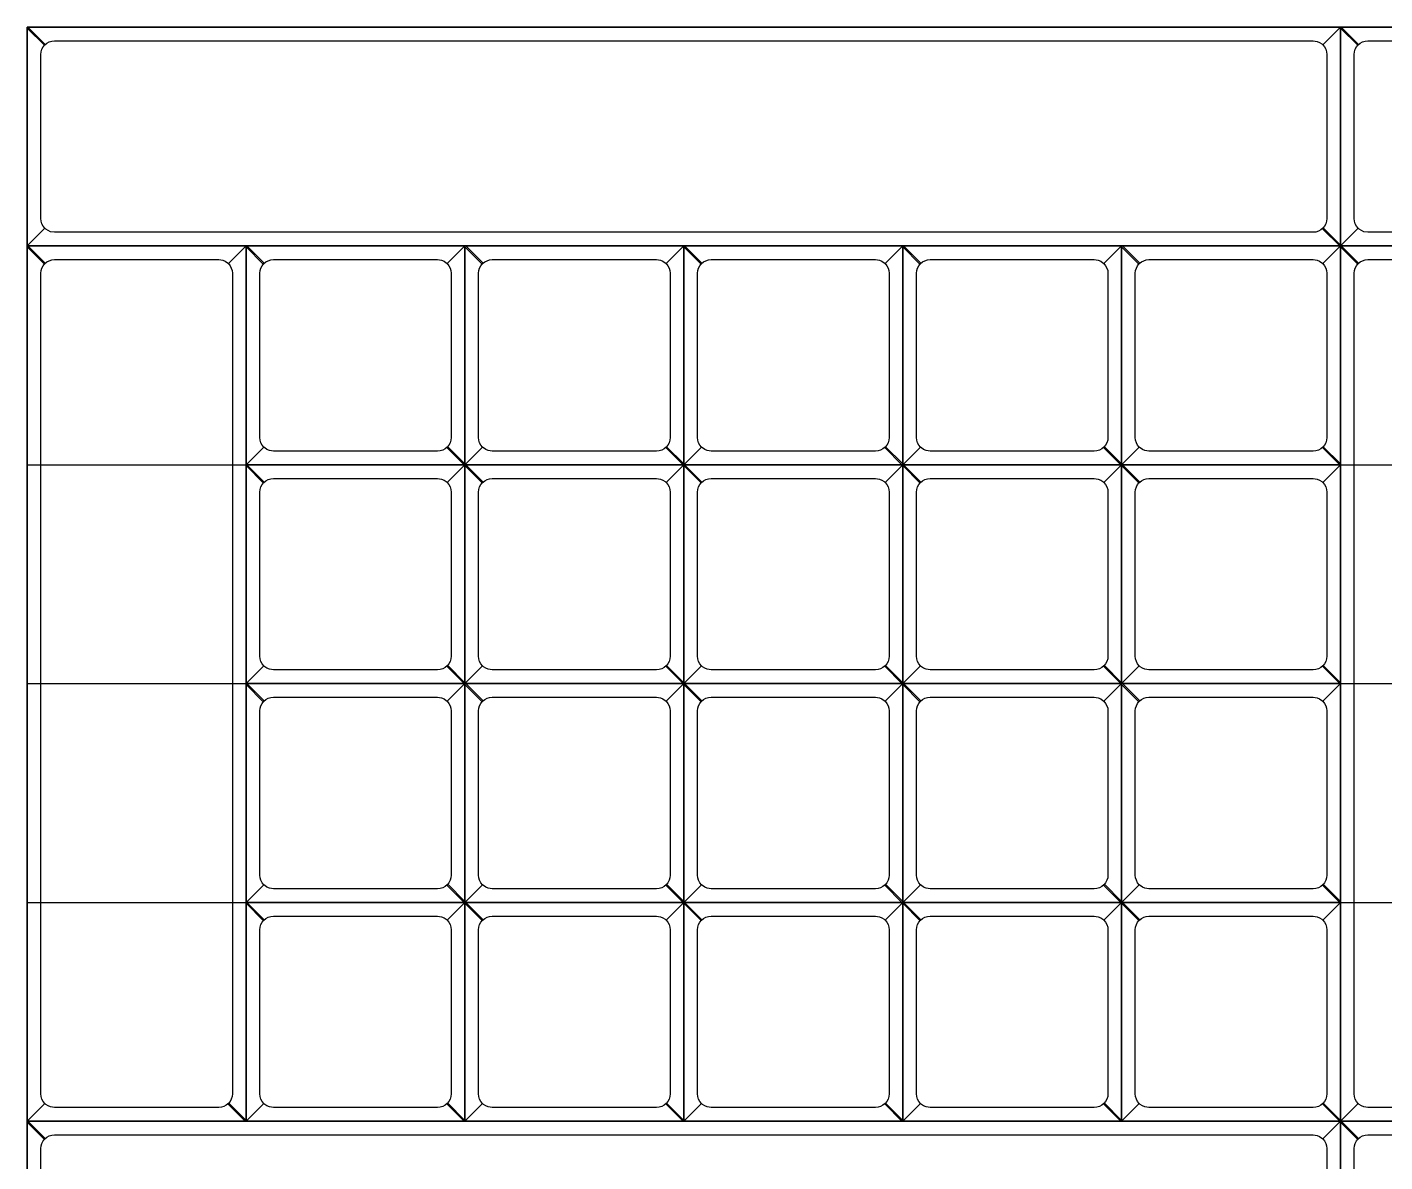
# Model space of a CAD drawing. Extents: x 67913.57 to 67918.37, y 49151.22 to 49159.22.
# Drawn here: x 67913.567 to 67916.048, y 49157.149 to 49159.223 of the extents above; entities that cross this region are included whole.
import ezdxf

# ---------------------------------------------------------------- set-up
doc = ezdxf.new("R2010")
doc.units = 0
for name, color, linetype in [('Level 1', 7, 'Continuous'), ('Level 2', 7, 'Continuous'), ('Level 3', 7, 'Continuous'), ('Level 4', 7, 'Continuous')]:
    doc.layers.add(name, color=color, linetype=linetype)

msp = doc.modelspace()

# ---------------------------------------------------------------- linework, layer by layer
at = {"layer": 'Level 1'}
for p, q in [((67915.9672, 49159.2231), (67915.9672, 49151.2231)), ((67913.5672, 49158.8231), (67918.3672, 49158.8231)), ((67913.9672, 49158.8231), (67913.9672, 49157.2231)), ((67914.3672, 49158.8231), (67914.3672, 49157.2231)), ((67914.7672, 49158.8231), (67914.7672, 49157.2231)), ((67915.1672, 49158.8231), (67915.1672, 49157.2231)), ((67915.5672, 49158.8231), (67915.5672, 49157.2231)), ((67913.5672, 49158.4231), (67918.3672, 49158.4231)), ((67913.5672, 49158.0231), (67918.3672, 49158.0231)), ((67913.5672, 49157.6231), (67918.3672, 49157.6231)), ((67913.5672, 49157.2231), (67918.3672, 49157.2231))]:
    msp.add_line(p, q, dxfattribs=at)
msp.add_lwpolyline([(67913.5672, 49151.2231), (67918.3672, 49151.2231), (67918.3672, 49159.2231), (67913.5672, 49159.2231)], close=True, dxfattribs=at)
at = {"layer": 'Level 2'}
for points in [[(67913.5672, 49159.2231), (67918.3672, 49159.2231), (67918.3672, 49151.2231), (67913.5672, 49151.2231)], [(67915.9672, 49159.2231), (67913.5672, 49159.2231), (67913.5672, 49158.8231), (67913.5995, 49158.8554), (67913.5964, 49158.8592), (67913.5941, 49158.8635), (67913.5927, 49158.8682), (67913.5922, 49158.8731), (67913.5922, 49159.1731), (67913.5927, 49159.178), (67913.5941, 49159.1827), (67913.5964, 49159.187), (67913.5995, 49159.1908), (67913.5995, 49159.1908), (67913.6033, 49159.1939), (67913.6076, 49159.1962), (67913.6123, 49159.1976), (67913.6172, 49159.1981), (67915.9172, 49159.1981), (67915.9245, 49159.197), (67915.929, 49159.1951), (67915.9331, 49159.1924), (67915.9349, 49159.1908)], [(67918.3672, 49159.2231), (67915.9672, 49159.2231), (67915.9672, 49158.8231), (67915.9995, 49158.8554), (67915.9964, 49158.8592), (67915.9941, 49158.8635), (67915.9927, 49158.8682), (67915.9922, 49158.8731), (67915.9922, 49159.1731), (67915.9927, 49159.178), (67915.9941, 49159.1827), (67915.9964, 49159.187), (67915.9995, 49159.1908), (67915.9995, 49159.1908), (67916.0033, 49159.1939), (67916.0076, 49159.1962), (67916.0123, 49159.1976), (67916.0172, 49159.1981), (67918.3172, 49159.1981), (67918.3245, 49159.197), (67918.329, 49159.1951), (67918.3331, 49159.1924), (67918.3349, 49159.1908)], [(67915.9658, 49158.8231), (67915.9672, 49158.8231), (67915.9672, 49158.8247), (67915.9357, 49158.8562), (67915.9342, 49158.8547)], [(67913.9672, 49158.8231), (67913.5672, 49158.8231), (67913.5672, 49157.2231), (67913.5995, 49157.2554), (67913.5964, 49157.2592), (67913.5941, 49157.2635), (67913.5927, 49157.2682), (67913.5922, 49157.2731), (67913.5922, 49158.7731), (67913.5927, 49158.778), (67913.5941, 49158.7827), (67913.5964, 49158.787), (67913.5995, 49158.7908), (67913.5995, 49158.7908), (67913.6033, 49158.7939), (67913.6076, 49158.7962), (67913.6123, 49158.7976), (67913.6172, 49158.7981), (67913.9172, 49158.7981), (67913.9245, 49158.797), (67913.929, 49158.7951), (67913.9331, 49158.7924), (67913.9349, 49158.7908)], [(67914.3672, 49158.8231), (67913.9672, 49158.8231), (67913.9672, 49158.4231), (67913.9995, 49158.4554), (67913.9964, 49158.4592), (67913.9941, 49158.4635), (67913.9927, 49158.4682), (67913.9922, 49158.4731), (67913.9922, 49158.7731), (67913.9927, 49158.778), (67913.9941, 49158.7827), (67913.9964, 49158.787), (67913.9995, 49158.7908), (67913.9995, 49158.7908), (67914.0033, 49158.7939), (67914.0076, 49158.7962), (67914.0123, 49158.7976), (67914.0172, 49158.7981), (67914.3172, 49158.7981), (67914.3245, 49158.797), (67914.329, 49158.7951), (67914.3331, 49158.7924), (67914.3349, 49158.7908)], [(67914.7672, 49158.8231), (67914.3672, 49158.8231), (67914.3672, 49158.4231), (67914.3995, 49158.4554), (67914.3964, 49158.4592), (67914.3941, 49158.4635), (67914.3927, 49158.4682), (67914.3922, 49158.4731), (67914.3922, 49158.7731), (67914.3927, 49158.778), (67914.3941, 49158.7827), (67914.3964, 49158.787), (67914.3995, 49158.7908), (67914.3995, 49158.7908), (67914.4033, 49158.7939), (67914.4076, 49158.7962), (67914.4123, 49158.7976), (67914.4172, 49158.7981), (67914.7172, 49158.7981), (67914.7245, 49158.797), (67914.729, 49158.7951), (67914.7331, 49158.7924), (67914.7349, 49158.7908)], [(67915.1672, 49158.8231), (67914.7672, 49158.8231), (67914.7672, 49158.4231), (67914.7995, 49158.4554), (67914.7964, 49158.4592), (67914.7941, 49158.4635), (67914.7927, 49158.4682), (67914.7922, 49158.4731), (67914.7922, 49158.7731), (67914.7927, 49158.778), (67914.7941, 49158.7827), (67914.7964, 49158.787), (67914.7995, 49158.7908), (67914.7995, 49158.7908), (67914.8033, 49158.7939), (67914.8076, 49158.7962), (67914.8123, 49158.7976), (67914.8172, 49158.7981), (67915.1172, 49158.7981), (67915.1245, 49158.797), (67915.129, 49158.7951), (67915.1331, 49158.7924), (67915.1349, 49158.7908)], [(67915.5672, 49158.8231), (67915.1672, 49158.8231), (67915.1672, 49158.4231), (67915.1995, 49158.4554), (67915.1964, 49158.4592), (67915.1941, 49158.4635), (67915.1927, 49158.4682), (67915.1922, 49158.4731), (67915.1922, 49158.7731), (67915.1927, 49158.778), (67915.1941, 49158.7827), (67915.1964, 49158.787), (67915.1995, 49158.7908), (67915.1995, 49158.7908), (67915.2033, 49158.7939), (67915.2076, 49158.7962), (67915.2123, 49158.7976), (67915.2172, 49158.7981), (67915.5172, 49158.7981), (67915.5245, 49158.797), (67915.529, 49158.7951), (67915.5331, 49158.7924), (67915.5349, 49158.7908)], [(67915.9672, 49158.8231), (67915.5672, 49158.8231), (67915.5672, 49158.4231), (67915.5995, 49158.4554), (67915.5964, 49158.4592), (67915.5941, 49158.4635), (67915.5927, 49158.4682), (67915.5922, 49158.4731), (67915.5922, 49158.7731), (67915.5927, 49158.778), (67915.5941, 49158.7827), (67915.5964, 49158.787), (67915.5995, 49158.7908), (67915.5995, 49158.7908), (67915.6033, 49158.7939), (67915.6076, 49158.7962), (67915.6123, 49158.7976), (67915.6172, 49158.7981), (67915.9172, 49158.7981), (67915.9245, 49158.797), (67915.929, 49158.7951), (67915.9331, 49158.7924), (67915.9349, 49158.7908)], [(67916.3672, 49158.8231), (67915.9672, 49158.8231), (67915.9672, 49157.2231), (67915.9995, 49157.2554), (67915.9964, 49157.2592), (67915.9941, 49157.2635), (67915.9927, 49157.2682), (67915.9922, 49157.2731), (67915.9922, 49158.7731), (67915.9927, 49158.778), (67915.9941, 49158.7827), (67915.9964, 49158.787), (67915.9995, 49158.7908), (67915.9995, 49158.7908), (67916.0033, 49158.7939), (67916.0076, 49158.7962), (67916.0123, 49158.7976), (67916.0172, 49158.7981), (67916.3172, 49158.7981), (67916.3245, 49158.797), (67916.329, 49158.7951), (67916.3331, 49158.7924), (67916.3349, 49158.7908)], [(67914.3658, 49158.4231), (67914.3672, 49158.4231), (67914.3672, 49158.4247), (67914.3357, 49158.4562), (67914.3342, 49158.4547)], [(67914.7658, 49158.4231), (67914.7672, 49158.4231), (67914.7672, 49158.4247), (67914.7357, 49158.4562), (67914.7342, 49158.4547)], [(67915.1658, 49158.4231), (67915.1672, 49158.4231), (67915.1672, 49158.4247), (67915.1357, 49158.4562), (67915.1342, 49158.4547)], [(67915.5658, 49158.4231), (67915.5672, 49158.4231), (67915.5672, 49158.4247), (67915.5357, 49158.4562), (67915.5342, 49158.4547)], [(67915.9658, 49158.4231), (67915.9672, 49158.4231), (67915.9672, 49158.4247), (67915.9357, 49158.4562), (67915.9342, 49158.4547)], [(67914.3672, 49158.4231), (67913.9672, 49158.4231), (67913.9672, 49158.0231), (67913.9995, 49158.0554), (67913.9964, 49158.0592), (67913.9941, 49158.0635), (67913.9927, 49158.0682), (67913.9922, 49158.0731), (67913.9922, 49158.3731), (67913.9927, 49158.378), (67913.9941, 49158.3827), (67913.9964, 49158.387), (67913.9995, 49158.3908), (67913.9995, 49158.3908), (67914.0033, 49158.3939), (67914.0076, 49158.3962), (67914.0123, 49158.3976), (67914.0172, 49158.3981), (67914.3172, 49158.3981), (67914.3245, 49158.397), (67914.329, 49158.3951), (67914.3331, 49158.3924), (67914.3349, 49158.3908)], [(67914.7672, 49158.4231), (67914.3672, 49158.4231), (67914.3672, 49158.0231), (67914.3995, 49158.0554), (67914.3964, 49158.0592), (67914.3941, 49158.0635), (67914.3927, 49158.0682), (67914.3922, 49158.0731), (67914.3922, 49158.3731), (67914.3927, 49158.378), (67914.3941, 49158.3827), (67914.3964, 49158.387), (67914.3995, 49158.3908), (67914.3995, 49158.3908), (67914.4033, 49158.3939), (67914.4076, 49158.3962), (67914.4123, 49158.3976), (67914.4172, 49158.3981), (67914.7172, 49158.3981), (67914.7245, 49158.397), (67914.729, 49158.3951), (67914.7331, 49158.3924), (67914.7349, 49158.3908)], [(67915.1672, 49158.4231), (67914.7672, 49158.4231), (67914.7672, 49158.0231), (67914.7995, 49158.0554), (67914.7964, 49158.0592), (67914.7941, 49158.0635), (67914.7927, 49158.0682), (67914.7922, 49158.0731), (67914.7922, 49158.3731), (67914.7927, 49158.378), (67914.7941, 49158.3827), (67914.7964, 49158.387), (67914.7995, 49158.3908), (67914.7995, 49158.3908), (67914.8033, 49158.3939), (67914.8076, 49158.3962), (67914.8123, 49158.3976), (67914.8172, 49158.3981), (67915.1172, 49158.3981), (67915.1245, 49158.397), (67915.129, 49158.3951), (67915.1331, 49158.3924), (67915.1349, 49158.3908)], [(67915.5672, 49158.4231), (67915.1672, 49158.4231), (67915.1672, 49158.0231), (67915.1995, 49158.0554), (67915.1964, 49158.0592), (67915.1941, 49158.0635), (67915.1927, 49158.0682), (67915.1922, 49158.0731), (67915.1922, 49158.3731), (67915.1927, 49158.378), (67915.1941, 49158.3827), (67915.1964, 49158.387), (67915.1995, 49158.3908), (67915.1995, 49158.3908), (67915.2033, 49158.3939), (67915.2076, 49158.3962), (67915.2123, 49158.3976), (67915.2172, 49158.3981), (67915.5172, 49158.3981), (67915.5245, 49158.397), (67915.529, 49158.3951), (67915.5331, 49158.3924), (67915.5349, 49158.3908)], [(67915.9672, 49158.4231), (67915.5672, 49158.4231), (67915.5672, 49158.0231), (67915.5995, 49158.0554), (67915.5964, 49158.0592), (67915.5941, 49158.0635), (67915.5927, 49158.0682), (67915.5922, 49158.0731), (67915.5922, 49158.3731), (67915.5927, 49158.378), (67915.5941, 49158.3827), (67915.5964, 49158.387), (67915.5995, 49158.3908), (67915.5995, 49158.3908), (67915.6033, 49158.3939), (67915.6076, 49158.3962), (67915.6123, 49158.3976), (67915.6172, 49158.3981), (67915.9172, 49158.3981), (67915.9245, 49158.397), (67915.929, 49158.3951), (67915.9331, 49158.3924), (67915.9349, 49158.3908)], [(67914.3658, 49158.0231), (67914.3672, 49158.0231), (67914.3672, 49158.0247), (67914.3357, 49158.0562), (67914.3342, 49158.0547)], [(67914.7658, 49158.0231), (67914.7672, 49158.0231), (67914.7672, 49158.0247), (67914.7357, 49158.0562), (67914.7342, 49158.0547)], [(67915.1658, 49158.0231), (67915.1672, 49158.0231), (67915.1672, 49158.0247), (67915.1357, 49158.0562), (67915.1342, 49158.0547)], [(67915.5658, 49158.0231), (67915.5672, 49158.0231), (67915.5672, 49158.0247), (67915.5357, 49158.0562), (67915.5342, 49158.0547)], [(67915.9658, 49158.0231), (67915.9672, 49158.0231), (67915.9672, 49158.0247), (67915.9357, 49158.0562), (67915.9342, 49158.0547)], [(67914.3672, 49158.0231), (67913.9672, 49158.0231), (67913.9672, 49157.6231), (67913.9995, 49157.6554), (67913.9964, 49157.6592), (67913.9941, 49157.6635), (67913.9927, 49157.6682), (67913.9922, 49157.6731), (67913.9922, 49157.9731), (67913.9927, 49157.978), (67913.9941, 49157.9827), (67913.9964, 49157.987), (67913.9995, 49157.9908), (67913.9995, 49157.9908), (67914.0033, 49157.9939), (67914.0076, 49157.9962), (67914.0123, 49157.9976), (67914.0172, 49157.9981), (67914.3172, 49157.9981), (67914.3245, 49157.997), (67914.329, 49157.9951), (67914.3331, 49157.9924), (67914.3349, 49157.9908)], [(67914.7672, 49158.0231), (67914.3672, 49158.0231), (67914.3672, 49157.6231), (67914.3995, 49157.6554), (67914.3964, 49157.6592), (67914.3941, 49157.6635), (67914.3927, 49157.6682), (67914.3922, 49157.6731), (67914.3922, 49157.9731), (67914.3927, 49157.978), (67914.3941, 49157.9827), (67914.3964, 49157.987), (67914.3995, 49157.9908), (67914.3995, 49157.9908), (67914.4033, 49157.9939), (67914.4076, 49157.9962), (67914.4123, 49157.9976), (67914.4172, 49157.9981), (67914.7172, 49157.9981), (67914.7245, 49157.997), (67914.729, 49157.9951), (67914.7331, 49157.9924), (67914.7349, 49157.9908)], [(67915.1672, 49158.0231), (67914.7672, 49158.0231), (67914.7672, 49157.6231), (67914.7995, 49157.6554), (67914.7964, 49157.6592), (67914.7941, 49157.6635), (67914.7927, 49157.6682), (67914.7922, 49157.6731), (67914.7922, 49157.9731), (67914.7927, 49157.978), (67914.7941, 49157.9827), (67914.7964, 49157.987), (67914.7995, 49157.9908), (67914.7995, 49157.9908), (67914.8033, 49157.9939), (67914.8076, 49157.9962), (67914.8123, 49157.9976), (67914.8172, 49157.9981), (67915.1172, 49157.9981), (67915.1245, 49157.997), (67915.129, 49157.9951), (67915.1331, 49157.9924), (67915.1349, 49157.9908)], [(67915.5672, 49158.0231), (67915.1672, 49158.0231), (67915.1672, 49157.6231), (67915.1995, 49157.6554), (67915.1964, 49157.6592), (67915.1941, 49157.6635), (67915.1927, 49157.6682), (67915.1922, 49157.6731), (67915.1922, 49157.9731), (67915.1927, 49157.978), (67915.1941, 49157.9827), (67915.1964, 49157.987), (67915.1995, 49157.9908), (67915.1995, 49157.9908), (67915.2033, 49157.9939), (67915.2076, 49157.9962), (67915.2123, 49157.9976), (67915.2172, 49157.9981), (67915.5172, 49157.9981), (67915.5245, 49157.997), (67915.529, 49157.9951), (67915.5331, 49157.9924), (67915.5349, 49157.9908)], [(67915.9672, 49158.0231), (67915.5672, 49158.0231), (67915.5672, 49157.6231), (67915.5995, 49157.6554), (67915.5964, 49157.6592), (67915.5941, 49157.6635), (67915.5927, 49157.6682), (67915.5922, 49157.6731), (67915.5922, 49157.9731), (67915.5927, 49157.978), (67915.5941, 49157.9827), (67915.5964, 49157.987), (67915.5995, 49157.9908), (67915.5995, 49157.9908), (67915.6033, 49157.9939), (67915.6076, 49157.9962), (67915.6123, 49157.9976), (67915.6172, 49157.9981), (67915.9172, 49157.9981), (67915.9245, 49157.997), (67915.929, 49157.9951), (67915.9331, 49157.9924), (67915.9349, 49157.9908)], [(67914.3658, 49157.6231), (67914.3672, 49157.6231), (67914.3672, 49157.6247), (67914.3357, 49157.6562), (67914.3342, 49157.6547)], [(67914.7658, 49157.6231), (67914.7672, 49157.6231), (67914.7672, 49157.6247), (67914.7357, 49157.6562), (67914.7342, 49157.6547)], [(67915.1658, 49157.6231), (67915.1672, 49157.6231), (67915.1672, 49157.6247), (67915.1357, 49157.6562), (67915.1342, 49157.6547)], [(67915.5658, 49157.6231), (67915.5672, 49157.6231), (67915.5672, 49157.6247), (67915.5357, 49157.6562), (67915.5342, 49157.6547)], [(67915.9658, 49157.6231), (67915.9672, 49157.6231), (67915.9672, 49157.6247), (67915.9357, 49157.6562), (67915.9342, 49157.6547)], [(67914.3672, 49157.6231), (67913.9672, 49157.6231), (67913.9672, 49157.2231), (67913.9995, 49157.2554), (67913.9964, 49157.2592), (67913.9941, 49157.2635), (67913.9927, 49157.2682), (67913.9922, 49157.2731), (67913.9922, 49157.5731), (67913.9927, 49157.578), (67913.9941, 49157.5827), (67913.9964, 49157.587), (67913.9995, 49157.5908), (67913.9995, 49157.5908), (67914.0033, 49157.5939), (67914.0076, 49157.5962), (67914.0123, 49157.5976), (67914.0172, 49157.5981), (67914.3172, 49157.5981), (67914.3245, 49157.597), (67914.329, 49157.5951), (67914.3331, 49157.5924), (67914.3349, 49157.5908)], [(67914.7672, 49157.6231), (67914.3672, 49157.6231), (67914.3672, 49157.2231), (67914.3995, 49157.2554), (67914.3964, 49157.2592), (67914.3941, 49157.2635), (67914.3927, 49157.2682), (67914.3922, 49157.2731), (67914.3922, 49157.5731), (67914.3927, 49157.578), (67914.3941, 49157.5827), (67914.3964, 49157.587), (67914.3995, 49157.5908), (67914.3995, 49157.5908), (67914.4033, 49157.5939), (67914.4076, 49157.5962), (67914.4123, 49157.5976), (67914.4172, 49157.5981), (67914.7172, 49157.5981), (67914.7245, 49157.597), (67914.729, 49157.5951), (67914.7331, 49157.5924), (67914.7349, 49157.5908)], [(67915.1672, 49157.6231), (67914.7672, 49157.6231), (67914.7672, 49157.2231), (67914.7995, 49157.2554), (67914.7964, 49157.2592), (67914.7941, 49157.2635), (67914.7927, 49157.2682), (67914.7922, 49157.2731), (67914.7922, 49157.5731), (67914.7927, 49157.578), (67914.7941, 49157.5827), (67914.7964, 49157.587), (67914.7995, 49157.5908), (67914.7995, 49157.5908), (67914.8033, 49157.5939), (67914.8076, 49157.5962), (67914.8123, 49157.5976), (67914.8172, 49157.5981), (67915.1172, 49157.5981), (67915.1245, 49157.597), (67915.129, 49157.5951), (67915.1331, 49157.5924), (67915.1349, 49157.5908)], [(67915.5672, 49157.6231), (67915.1672, 49157.6231), (67915.1672, 49157.2231), (67915.1995, 49157.2554), (67915.1964, 49157.2592), (67915.1941, 49157.2635), (67915.1927, 49157.2682), (67915.1922, 49157.2731), (67915.1922, 49157.5731), (67915.1927, 49157.578), (67915.1941, 49157.5827), (67915.1964, 49157.587), (67915.1995, 49157.5908), (67915.1995, 49157.5908), (67915.2033, 49157.5939), (67915.2076, 49157.5962), (67915.2123, 49157.5976), (67915.2172, 49157.5981), (67915.5172, 49157.5981), (67915.5245, 49157.597), (67915.529, 49157.5951), (67915.5331, 49157.5924), (67915.5349, 49157.5908)], [(67915.9672, 49157.6231), (67915.5672, 49157.6231), (67915.5672, 49157.2231), (67915.5995, 49157.2554), (67915.5964, 49157.2592), (67915.5941, 49157.2635), (67915.5927, 49157.2682), (67915.5922, 49157.2731), (67915.5922, 49157.5731), (67915.5927, 49157.578), (67915.5941, 49157.5827), (67915.5964, 49157.587), (67915.5995, 49157.5908), (67915.5995, 49157.5908), (67915.6033, 49157.5939), (67915.6076, 49157.5962), (67915.6123, 49157.5976), (67915.6172, 49157.5981), (67915.9172, 49157.5981), (67915.9245, 49157.597), (67915.929, 49157.5951), (67915.9331, 49157.5924), (67915.9349, 49157.5908)], [(67913.9658, 49157.2231), (67913.9672, 49157.2231), (67913.9672, 49157.2247), (67913.9357, 49157.2562), (67913.9342, 49157.2547)], [(67914.3658, 49157.2231), (67914.3672, 49157.2231), (67914.3672, 49157.2247), (67914.3357, 49157.2562), (67914.3342, 49157.2547)], [(67914.7658, 49157.2231), (67914.7672, 49157.2231), (67914.7672, 49157.2247), (67914.7357, 49157.2562), (67914.7342, 49157.2547)], [(67915.1658, 49157.2231), (67915.1672, 49157.2231), (67915.1672, 49157.2247), (67915.1357, 49157.2562), (67915.1342, 49157.2547)], [(67915.5658, 49157.2231), (67915.5672, 49157.2231), (67915.5672, 49157.2247), (67915.5357, 49157.2562), (67915.5342, 49157.2547)], [(67915.9658, 49157.2231), (67915.9672, 49157.2231), (67915.9672, 49157.2247), (67915.9357, 49157.2562), (67915.9342, 49157.2547)], [(67915.9672, 49157.2231), (67913.5672, 49157.2231), (67913.5672, 49156.8231), (67913.5995, 49156.8554), (67913.5964, 49156.8592), (67913.5941, 49156.8635), (67913.5927, 49156.8682), (67913.5922, 49156.8731), (67913.5922, 49157.1731), (67913.5927, 49157.178), (67913.5941, 49157.1827), (67913.5964, 49157.187), (67913.5995, 49157.1908), (67913.5995, 49157.1908), (67913.6033, 49157.1939), (67913.6076, 49157.1962), (67913.6123, 49157.1976), (67913.6172, 49157.1981), (67915.9172, 49157.1981), (67915.9245, 49157.197), (67915.929, 49157.1951), (67915.9331, 49157.1924), (67915.9349, 49157.1908)], [(67918.3672, 49157.2231), (67915.9672, 49157.2231), (67915.9672, 49156.8231), (67915.9995, 49156.8554), (67915.9964, 49156.8592), (67915.9941, 49156.8635), (67915.9927, 49156.8682), (67915.9922, 49156.8731), (67915.9922, 49157.1731), (67915.9927, 49157.178), (67915.9941, 49157.1827), (67915.9964, 49157.187), (67915.9995, 49157.1908), (67915.9995, 49157.1908), (67916.0033, 49157.1939), (67916.0076, 49157.1962), (67916.0123, 49157.1976), (67916.0172, 49157.1981), (67918.3172, 49157.1981), (67918.3245, 49157.197), (67918.329, 49157.1951), (67918.3331, 49157.1924), (67918.3349, 49157.1908)]]:
    msp.add_lwpolyline(points, close=True, dxfattribs=at)
at = {"layer": 'Level 3'}
for points in [[(67913.5672, 49158.8231), (67915.9672, 49158.8231), (67915.9672, 49159.2231), (67915.9349, 49159.1908), (67915.938, 49159.187), (67915.9403, 49159.1827), (67915.9417, 49159.178), (67915.9422, 49159.1731), (67915.9422, 49158.8731), (67915.9417, 49158.8682), (67915.9403, 49158.8635), (67915.938, 49158.8592), (67915.9349, 49158.8554), (67915.9349, 49158.8554), (67915.9311, 49158.8523), (67915.9268, 49158.85), (67915.9221, 49158.8486), (67915.9172, 49158.8481), (67913.6172, 49158.8481), (67913.6099, 49158.8492), (67913.6054, 49158.8511), (67913.6013, 49158.8538), (67913.5995, 49158.8554)], [(67913.5686, 49159.2231), (67913.5672, 49159.2231), (67913.5672, 49159.2215), (67913.5987, 49159.19), (67913.6002, 49159.1915)], [(67915.9672, 49158.8231), (67918.3672, 49158.8231), (67918.3672, 49159.2231), (67918.3349, 49159.1908), (67918.338, 49159.187), (67918.3403, 49159.1827), (67918.3417, 49159.178), (67918.3422, 49159.1731), (67918.3422, 49158.8731), (67918.3417, 49158.8682), (67918.3403, 49158.8635), (67918.338, 49158.8592), (67918.3349, 49158.8554), (67918.3349, 49158.8554), (67918.3311, 49158.8523), (67918.3268, 49158.85), (67918.3221, 49158.8486), (67918.3172, 49158.8481), (67916.0172, 49158.8481), (67916.0099, 49158.8492), (67916.0054, 49158.8511), (67916.0013, 49158.8538), (67915.9995, 49158.8554)], [(67915.9686, 49159.2231), (67915.9672, 49159.2231), (67915.9672, 49159.2215), (67915.9987, 49159.19), (67916.0002, 49159.1915)], [(67913.5672, 49157.2231), (67913.9672, 49157.2231), (67913.9672, 49158.8231), (67913.9349, 49158.7908), (67913.938, 49158.787), (67913.9403, 49158.7827), (67913.9417, 49158.778), (67913.9422, 49158.7731), (67913.9422, 49157.2731), (67913.9417, 49157.2682), (67913.9403, 49157.2635), (67913.938, 49157.2592), (67913.9349, 49157.2554), (67913.9349, 49157.2554), (67913.9311, 49157.2523), (67913.9268, 49157.25), (67913.9221, 49157.2486), (67913.9172, 49157.2481), (67913.6172, 49157.2481), (67913.6099, 49157.2492), (67913.6054, 49157.2511), (67913.6013, 49157.2538), (67913.5995, 49157.2554)], [(67913.5686, 49158.8231), (67913.5672, 49158.8231), (67913.5672, 49158.8215), (67913.5987, 49158.79), (67913.6002, 49158.7915)], [(67913.9672, 49158.4231), (67914.3672, 49158.4231), (67914.3672, 49158.8231), (67914.3349, 49158.7908), (67914.338, 49158.787), (67914.3403, 49158.7827), (67914.3417, 49158.778), (67914.3422, 49158.7731), (67914.3422, 49158.4731), (67914.3417, 49158.4682), (67914.3403, 49158.4635), (67914.338, 49158.4592), (67914.3349, 49158.4554), (67914.3349, 49158.4554), (67914.3311, 49158.4523), (67914.3268, 49158.45), (67914.3221, 49158.4486), (67914.3172, 49158.4481), (67914.0172, 49158.4481), (67914.0099, 49158.4492), (67914.0054, 49158.4511), (67914.0013, 49158.4538), (67913.9995, 49158.4554)], [(67913.9686, 49158.8231), (67913.9672, 49158.8231), (67913.9672, 49158.8215), (67913.9987, 49158.79), (67914.0002, 49158.7915)], [(67914.3672, 49158.4231), (67914.7672, 49158.4231), (67914.7672, 49158.8231), (67914.7349, 49158.7908), (67914.738, 49158.787), (67914.7403, 49158.7827), (67914.7417, 49158.778), (67914.7422, 49158.7731), (67914.7422, 49158.4731), (67914.7417, 49158.4682), (67914.7403, 49158.4635), (67914.738, 49158.4592), (67914.7349, 49158.4554), (67914.7349, 49158.4554), (67914.7311, 49158.4523), (67914.7268, 49158.45), (67914.7221, 49158.4486), (67914.7172, 49158.4481), (67914.4172, 49158.4481), (67914.4099, 49158.4492), (67914.4054, 49158.4511), (67914.4013, 49158.4538), (67914.3995, 49158.4554)], [(67914.3686, 49158.8231), (67914.3672, 49158.8231), (67914.3672, 49158.8215), (67914.3987, 49158.79), (67914.4002, 49158.7915)], [(67914.7672, 49158.4231), (67915.1672, 49158.4231), (67915.1672, 49158.8231), (67915.1349, 49158.7908), (67915.138, 49158.787), (67915.1403, 49158.7827), (67915.1417, 49158.778), (67915.1422, 49158.7731), (67915.1422, 49158.4731), (67915.1417, 49158.4682), (67915.1403, 49158.4635), (67915.138, 49158.4592), (67915.1349, 49158.4554), (67915.1349, 49158.4554), (67915.1311, 49158.4523), (67915.1268, 49158.45), (67915.1221, 49158.4486), (67915.1172, 49158.4481), (67914.8172, 49158.4481), (67914.8099, 49158.4492), (67914.8054, 49158.4511), (67914.8013, 49158.4538), (67914.7995, 49158.4554)], [(67914.7686, 49158.8231), (67914.7672, 49158.8231), (67914.7672, 49158.8215), (67914.7987, 49158.79), (67914.8002, 49158.7915)], [(67915.1672, 49158.4231), (67915.5672, 49158.4231), (67915.5672, 49158.8231), (67915.5349, 49158.7908), (67915.538, 49158.787), (67915.5403, 49158.7827), (67915.5417, 49158.778), (67915.5422, 49158.7731), (67915.5422, 49158.4731), (67915.5417, 49158.4682), (67915.5403, 49158.4635), (67915.538, 49158.4592), (67915.5349, 49158.4554), (67915.5349, 49158.4554), (67915.5311, 49158.4523), (67915.5268, 49158.45), (67915.5221, 49158.4486), (67915.5172, 49158.4481), (67915.2172, 49158.4481), (67915.2099, 49158.4492), (67915.2054, 49158.4511), (67915.2013, 49158.4538), (67915.1995, 49158.4554)], [(67915.1686, 49158.8231), (67915.1672, 49158.8231), (67915.1672, 49158.8215), (67915.1987, 49158.79), (67915.2002, 49158.7915)], [(67915.5672, 49158.4231), (67915.9672, 49158.4231), (67915.9672, 49158.8231), (67915.9349, 49158.7908), (67915.938, 49158.787), (67915.9403, 49158.7827), (67915.9417, 49158.778), (67915.9422, 49158.7731), (67915.9422, 49158.4731), (67915.9417, 49158.4682), (67915.9403, 49158.4635), (67915.938, 49158.4592), (67915.9349, 49158.4554), (67915.9349, 49158.4554), (67915.9311, 49158.4523), (67915.9268, 49158.45), (67915.9221, 49158.4486), (67915.9172, 49158.4481), (67915.6172, 49158.4481), (67915.6099, 49158.4492), (67915.6054, 49158.4511), (67915.6013, 49158.4538), (67915.5995, 49158.4554)], [(67915.5686, 49158.8231), (67915.5672, 49158.8231), (67915.5672, 49158.8215), (67915.5987, 49158.79), (67915.6002, 49158.7915)], [(67915.9672, 49157.2231), (67916.3672, 49157.2231), (67916.3672, 49158.8231), (67916.3349, 49158.7908), (67916.338, 49158.787), (67916.3403, 49158.7827), (67916.3417, 49158.778), (67916.3422, 49158.7731), (67916.3422, 49157.2731), (67916.3417, 49157.2682), (67916.3403, 49157.2635), (67916.338, 49157.2592), (67916.3349, 49157.2554), (67916.3349, 49157.2554), (67916.3311, 49157.2523), (67916.3268, 49157.25), (67916.3221, 49157.2486), (67916.3172, 49157.2481), (67916.0172, 49157.2481), (67916.0099, 49157.2492), (67916.0054, 49157.2511), (67916.0013, 49157.2538), (67915.9995, 49157.2554)], [(67915.9686, 49158.8231), (67915.9672, 49158.8231), (67915.9672, 49158.8215), (67915.9987, 49158.79), (67916.0002, 49158.7915)], [(67913.9672, 49158.0231), (67914.3672, 49158.0231), (67914.3672, 49158.4231), (67914.3349, 49158.3908), (67914.338, 49158.387), (67914.3403, 49158.3827), (67914.3417, 49158.378), (67914.3422, 49158.3731), (67914.3422, 49158.0731), (67914.3417, 49158.0682), (67914.3403, 49158.0635), (67914.338, 49158.0592), (67914.3349, 49158.0554), (67914.3349, 49158.0554), (67914.3311, 49158.0523), (67914.3268, 49158.05), (67914.3221, 49158.0486), (67914.3172, 49158.0481), (67914.0172, 49158.0481), (67914.0099, 49158.0492), (67914.0054, 49158.0511), (67914.0013, 49158.0538), (67913.9995, 49158.0554)], [(67913.9686, 49158.4231), (67913.9672, 49158.4231), (67913.9672, 49158.4215), (67913.9987, 49158.39), (67914.0002, 49158.3915)], [(67914.3672, 49158.0231), (67914.7672, 49158.0231), (67914.7672, 49158.4231), (67914.7349, 49158.3908), (67914.738, 49158.387), (67914.7403, 49158.3827), (67914.7417, 49158.378), (67914.7422, 49158.3731), (67914.7422, 49158.0731), (67914.7417, 49158.0682), (67914.7403, 49158.0635), (67914.738, 49158.0592), (67914.7349, 49158.0554), (67914.7349, 49158.0554), (67914.7311, 49158.0523), (67914.7268, 49158.05), (67914.7221, 49158.0486), (67914.7172, 49158.0481), (67914.4172, 49158.0481), (67914.4099, 49158.0492), (67914.4054, 49158.0511), (67914.4013, 49158.0538), (67914.3995, 49158.0554)], [(67914.3686, 49158.4231), (67914.3672, 49158.4231), (67914.3672, 49158.4215), (67914.3987, 49158.39), (67914.4002, 49158.3915)], [(67914.7672, 49158.0231), (67915.1672, 49158.0231), (67915.1672, 49158.4231), (67915.1349, 49158.3908), (67915.138, 49158.387), (67915.1403, 49158.3827), (67915.1417, 49158.378), (67915.1422, 49158.3731), (67915.1422, 49158.0731), (67915.1417, 49158.0682), (67915.1403, 49158.0635), (67915.138, 49158.0592), (67915.1349, 49158.0554), (67915.1349, 49158.0554), (67915.1311, 49158.0523), (67915.1268, 49158.05), (67915.1221, 49158.0486), (67915.1172, 49158.0481), (67914.8172, 49158.0481), (67914.8099, 49158.0492), (67914.8054, 49158.0511), (67914.8013, 49158.0538), (67914.7995, 49158.0554)], [(67914.7686, 49158.4231), (67914.7672, 49158.4231), (67914.7672, 49158.4215), (67914.7987, 49158.39), (67914.8002, 49158.3915)], [(67915.1672, 49158.0231), (67915.5672, 49158.0231), (67915.5672, 49158.4231), (67915.5349, 49158.3908), (67915.538, 49158.387), (67915.5403, 49158.3827), (67915.5417, 49158.378), (67915.5422, 49158.3731), (67915.5422, 49158.0731), (67915.5417, 49158.0682), (67915.5403, 49158.0635), (67915.538, 49158.0592), (67915.5349, 49158.0554), (67915.5349, 49158.0554), (67915.5311, 49158.0523), (67915.5268, 49158.05), (67915.5221, 49158.0486), (67915.5172, 49158.0481), (67915.2172, 49158.0481), (67915.2099, 49158.0492), (67915.2054, 49158.0511), (67915.2013, 49158.0538), (67915.1995, 49158.0554)], [(67915.1686, 49158.4231), (67915.1672, 49158.4231), (67915.1672, 49158.4215), (67915.1987, 49158.39), (67915.2002, 49158.3915)], [(67915.5672, 49158.0231), (67915.9672, 49158.0231), (67915.9672, 49158.4231), (67915.9349, 49158.3908), (67915.938, 49158.387), (67915.9403, 49158.3827), (67915.9417, 49158.378), (67915.9422, 49158.3731), (67915.9422, 49158.0731), (67915.9417, 49158.0682), (67915.9403, 49158.0635), (67915.938, 49158.0592), (67915.9349, 49158.0554), (67915.9349, 49158.0554), (67915.9311, 49158.0523), (67915.9268, 49158.05), (67915.9221, 49158.0486), (67915.9172, 49158.0481), (67915.6172, 49158.0481), (67915.6099, 49158.0492), (67915.6054, 49158.0511), (67915.6013, 49158.0538), (67915.5995, 49158.0554)], [(67915.5686, 49158.4231), (67915.5672, 49158.4231), (67915.5672, 49158.4215), (67915.5987, 49158.39), (67915.6002, 49158.3915)], [(67913.9672, 49157.6231), (67914.3672, 49157.6231), (67914.3672, 49158.0231), (67914.3349, 49157.9908), (67914.338, 49157.987), (67914.3403, 49157.9827), (67914.3417, 49157.978), (67914.3422, 49157.9731), (67914.3422, 49157.6731), (67914.3417, 49157.6682), (67914.3403, 49157.6635), (67914.338, 49157.6592), (67914.3349, 49157.6554), (67914.3349, 49157.6554), (67914.3311, 49157.6523), (67914.3268, 49157.65), (67914.3221, 49157.6486), (67914.3172, 49157.6481), (67914.0172, 49157.6481), (67914.0099, 49157.6492), (67914.0054, 49157.6511), (67914.0013, 49157.6538), (67913.9995, 49157.6554)], [(67913.9686, 49158.0231), (67913.9672, 49158.0231), (67913.9672, 49158.0215), (67913.9987, 49157.99), (67914.0002, 49157.9915)], [(67914.3672, 49157.6231), (67914.7672, 49157.6231), (67914.7672, 49158.0231), (67914.7349, 49157.9908), (67914.738, 49157.987), (67914.7403, 49157.9827), (67914.7417, 49157.978), (67914.7422, 49157.9731), (67914.7422, 49157.6731), (67914.7417, 49157.6682), (67914.7403, 49157.6635), (67914.738, 49157.6592), (67914.7349, 49157.6554), (67914.7349, 49157.6554), (67914.7311, 49157.6523), (67914.7268, 49157.65), (67914.7221, 49157.6486), (67914.7172, 49157.6481), (67914.4172, 49157.6481), (67914.4099, 49157.6492), (67914.4054, 49157.6511), (67914.4013, 49157.6538), (67914.3995, 49157.6554)], [(67914.3686, 49158.0231), (67914.3672, 49158.0231), (67914.3672, 49158.0215), (67914.3987, 49157.99), (67914.4002, 49157.9915)], [(67914.7672, 49157.6231), (67915.1672, 49157.6231), (67915.1672, 49158.0231), (67915.1349, 49157.9908), (67915.138, 49157.987), (67915.1403, 49157.9827), (67915.1417, 49157.978), (67915.1422, 49157.9731), (67915.1422, 49157.6731), (67915.1417, 49157.6682), (67915.1403, 49157.6635), (67915.138, 49157.6592), (67915.1349, 49157.6554), (67915.1349, 49157.6554), (67915.1311, 49157.6523), (67915.1268, 49157.65), (67915.1221, 49157.6486), (67915.1172, 49157.6481), (67914.8172, 49157.6481), (67914.8099, 49157.6492), (67914.8054, 49157.6511), (67914.8013, 49157.6538), (67914.7995, 49157.6554)], [(67914.7686, 49158.0231), (67914.7672, 49158.0231), (67914.7672, 49158.0215), (67914.7987, 49157.99), (67914.8002, 49157.9915)], [(67915.1672, 49157.6231), (67915.5672, 49157.6231), (67915.5672, 49158.0231), (67915.5349, 49157.9908), (67915.538, 49157.987), (67915.5403, 49157.9827), (67915.5417, 49157.978), (67915.5422, 49157.9731), (67915.5422, 49157.6731), (67915.5417, 49157.6682), (67915.5403, 49157.6635), (67915.538, 49157.6592), (67915.5349, 49157.6554), (67915.5349, 49157.6554), (67915.5311, 49157.6523), (67915.5268, 49157.65), (67915.5221, 49157.6486), (67915.5172, 49157.6481), (67915.2172, 49157.6481), (67915.2099, 49157.6492), (67915.2054, 49157.6511), (67915.2013, 49157.6538), (67915.1995, 49157.6554)], [(67915.1686, 49158.0231), (67915.1672, 49158.0231), (67915.1672, 49158.0215), (67915.1987, 49157.99), (67915.2002, 49157.9915)], [(67915.5672, 49157.6231), (67915.9672, 49157.6231), (67915.9672, 49158.0231), (67915.9349, 49157.9908), (67915.938, 49157.987), (67915.9403, 49157.9827), (67915.9417, 49157.978), (67915.9422, 49157.9731), (67915.9422, 49157.6731), (67915.9417, 49157.6682), (67915.9403, 49157.6635), (67915.938, 49157.6592), (67915.9349, 49157.6554), (67915.9349, 49157.6554), (67915.9311, 49157.6523), (67915.9268, 49157.65), (67915.9221, 49157.6486), (67915.9172, 49157.6481), (67915.6172, 49157.6481), (67915.6099, 49157.6492), (67915.6054, 49157.6511), (67915.6013, 49157.6538), (67915.5995, 49157.6554)], [(67915.5686, 49158.0231), (67915.5672, 49158.0231), (67915.5672, 49158.0215), (67915.5987, 49157.99), (67915.6002, 49157.9915)], [(67913.9672, 49157.2231), (67914.3672, 49157.2231), (67914.3672, 49157.6231), (67914.3349, 49157.5908), (67914.338, 49157.587), (67914.3403, 49157.5827), (67914.3417, 49157.578), (67914.3422, 49157.5731), (67914.3422, 49157.2731), (67914.3417, 49157.2682), (67914.3403, 49157.2635), (67914.338, 49157.2592), (67914.3349, 49157.2554), (67914.3349, 49157.2554), (67914.3311, 49157.2523), (67914.3268, 49157.25), (67914.3221, 49157.2486), (67914.3172, 49157.2481), (67914.0172, 49157.2481), (67914.0099, 49157.2492), (67914.0054, 49157.2511), (67914.0013, 49157.2538), (67913.9995, 49157.2554)], [(67913.9686, 49157.6231), (67913.9672, 49157.6231), (67913.9672, 49157.6215), (67913.9987, 49157.59), (67914.0002, 49157.5915)], [(67914.3672, 49157.2231), (67914.7672, 49157.2231), (67914.7672, 49157.6231), (67914.7349, 49157.5908), (67914.738, 49157.587), (67914.7403, 49157.5827), (67914.7417, 49157.578), (67914.7422, 49157.5731), (67914.7422, 49157.2731), (67914.7417, 49157.2682), (67914.7403, 49157.2635), (67914.738, 49157.2592), (67914.7349, 49157.2554), (67914.7349, 49157.2554), (67914.7311, 49157.2523), (67914.7268, 49157.25), (67914.7221, 49157.2486), (67914.7172, 49157.2481), (67914.4172, 49157.2481), (67914.4099, 49157.2492), (67914.4054, 49157.2511), (67914.4013, 49157.2538), (67914.3995, 49157.2554)], [(67914.3686, 49157.6231), (67914.3672, 49157.6231), (67914.3672, 49157.6215), (67914.3987, 49157.59), (67914.4002, 49157.5915)], [(67914.7672, 49157.2231), (67915.1672, 49157.2231), (67915.1672, 49157.6231), (67915.1349, 49157.5908), (67915.138, 49157.587), (67915.1403, 49157.5827), (67915.1417, 49157.578), (67915.1422, 49157.5731), (67915.1422, 49157.2731), (67915.1417, 49157.2682), (67915.1403, 49157.2635), (67915.138, 49157.2592), (67915.1349, 49157.2554), (67915.1349, 49157.2554), (67915.1311, 49157.2523), (67915.1268, 49157.25), (67915.1221, 49157.2486), (67915.1172, 49157.2481), (67914.8172, 49157.2481), (67914.8099, 49157.2492), (67914.8054, 49157.2511), (67914.8013, 49157.2538), (67914.7995, 49157.2554)], [(67914.7686, 49157.6231), (67914.7672, 49157.6231), (67914.7672, 49157.6215), (67914.7987, 49157.59), (67914.8002, 49157.5915)], [(67915.1672, 49157.2231), (67915.5672, 49157.2231), (67915.5672, 49157.6231), (67915.5349, 49157.5908), (67915.538, 49157.587), (67915.5403, 49157.5827), (67915.5417, 49157.578), (67915.5422, 49157.5731), (67915.5422, 49157.2731), (67915.5417, 49157.2682), (67915.5403, 49157.2635), (67915.538, 49157.2592), (67915.5349, 49157.2554), (67915.5349, 49157.2554), (67915.5311, 49157.2523), (67915.5268, 49157.25), (67915.5221, 49157.2486), (67915.5172, 49157.2481), (67915.2172, 49157.2481), (67915.2099, 49157.2492), (67915.2054, 49157.2511), (67915.2013, 49157.2538), (67915.1995, 49157.2554)], [(67915.1686, 49157.6231), (67915.1672, 49157.6231), (67915.1672, 49157.6215), (67915.1987, 49157.59), (67915.2002, 49157.5915)], [(67915.5672, 49157.2231), (67915.9672, 49157.2231), (67915.9672, 49157.6231), (67915.9349, 49157.5908), (67915.938, 49157.587), (67915.9403, 49157.5827), (67915.9417, 49157.578), (67915.9422, 49157.5731), (67915.9422, 49157.2731), (67915.9417, 49157.2682), (67915.9403, 49157.2635), (67915.938, 49157.2592), (67915.9349, 49157.2554), (67915.9349, 49157.2554), (67915.9311, 49157.2523), (67915.9268, 49157.25), (67915.9221, 49157.2486), (67915.9172, 49157.2481), (67915.6172, 49157.2481), (67915.6099, 49157.2492), (67915.6054, 49157.2511), (67915.6013, 49157.2538), (67915.5995, 49157.2554)], [(67915.5686, 49157.6231), (67915.5672, 49157.6231), (67915.5672, 49157.6215), (67915.5987, 49157.59), (67915.6002, 49157.5915)], [(67913.5672, 49156.8231), (67915.9672, 49156.8231), (67915.9672, 49157.2231), (67915.9349, 49157.1908), (67915.938, 49157.187), (67915.9403, 49157.1827), (67915.9417, 49157.178), (67915.9422, 49157.1731), (67915.9422, 49156.8731), (67915.9417, 49156.8682), (67915.9403, 49156.8635), (67915.938, 49156.8592), (67915.9349, 49156.8554), (67915.9349, 49156.8554), (67915.9311, 49156.8523), (67915.9268, 49156.85), (67915.9221, 49156.8486), (67915.9172, 49156.8481), (67913.6172, 49156.8481), (67913.6099, 49156.8492), (67913.6054, 49156.8511), (67913.6013, 49156.8538), (67913.5995, 49156.8554)], [(67913.5686, 49157.2231), (67913.5672, 49157.2231), (67913.5672, 49157.2215), (67913.5987, 49157.19), (67913.6002, 49157.1915)], [(67915.9686, 49157.2231), (67915.9672, 49157.2231), (67915.9672, 49157.2215), (67915.9987, 49157.19), (67916.0002, 49157.1915)]]:
    msp.add_lwpolyline(points, close=True, dxfattribs=at)
at = {"layer": 'Level 4'}
for points in [[(67913.5672, 49158.8231), (67915.9672, 49158.8231), (67915.9672, 49159.2231), (67913.5672, 49159.2231)], [(67915.9672, 49158.8231), (67918.3672, 49158.8231), (67918.3672, 49159.2231), (67915.9672, 49159.2231)], [(67913.5672, 49157.2231), (67913.9672, 49157.2231), (67913.9672, 49158.8231), (67913.5672, 49158.8231)], [(67913.9672, 49158.4231), (67914.3672, 49158.4231), (67914.3672, 49158.8231), (67913.9672, 49158.8231)], [(67914.3672, 49158.4231), (67914.7672, 49158.4231), (67914.7672, 49158.8231), (67914.3672, 49158.8231)], [(67914.7672, 49158.4231), (67915.1672, 49158.4231), (67915.1672, 49158.8231), (67914.7672, 49158.8231)], [(67915.1672, 49158.4231), (67915.5672, 49158.4231), (67915.5672, 49158.8231), (67915.1672, 49158.8231)], [(67915.5672, 49158.4231), (67915.9672, 49158.4231), (67915.9672, 49158.8231), (67915.5672, 49158.8231)], [(67915.9672, 49157.2231), (67916.3672, 49157.2231), (67916.3672, 49158.8231), (67915.9672, 49158.8231)], [(67913.9672, 49158.0231), (67914.3672, 49158.0231), (67914.3672, 49158.4231), (67913.9672, 49158.4231)], [(67914.3672, 49158.0231), (67914.7672, 49158.0231), (67914.7672, 49158.4231), (67914.3672, 49158.4231)], [(67914.7672, 49158.0231), (67915.1672, 49158.0231), (67915.1672, 49158.4231), (67914.7672, 49158.4231)], [(67915.1672, 49158.0231), (67915.5672, 49158.0231), (67915.5672, 49158.4231), (67915.1672, 49158.4231)], [(67915.5672, 49158.0231), (67915.9672, 49158.0231), (67915.9672, 49158.4231), (67915.5672, 49158.4231)], [(67913.9672, 49157.6231), (67914.3672, 49157.6231), (67914.3672, 49158.0231), (67913.9672, 49158.0231)], [(67914.3672, 49157.6231), (67914.7672, 49157.6231), (67914.7672, 49158.0231), (67914.3672, 49158.0231)], [(67914.7672, 49157.6231), (67915.1672, 49157.6231), (67915.1672, 49158.0231), (67914.7672, 49158.0231)], [(67915.1672, 49157.6231), (67915.5672, 49157.6231), (67915.5672, 49158.0231), (67915.1672, 49158.0231)], [(67915.5672, 49157.6231), (67915.9672, 49157.6231), (67915.9672, 49158.0231), (67915.5672, 49158.0231)], [(67913.9672, 49157.2231), (67914.3672, 49157.2231), (67914.3672, 49157.6231), (67913.9672, 49157.6231)], [(67914.3672, 49157.2231), (67914.7672, 49157.2231), (67914.7672, 49157.6231), (67914.3672, 49157.6231)], [(67914.7672, 49157.2231), (67915.1672, 49157.2231), (67915.1672, 49157.6231), (67914.7672, 49157.6231)], [(67915.1672, 49157.2231), (67915.5672, 49157.2231), (67915.5672, 49157.6231), (67915.1672, 49157.6231)], [(67915.5672, 49157.2231), (67915.9672, 49157.2231), (67915.9672, 49157.6231), (67915.5672, 49157.6231)], [(67913.5672, 49156.8231), (67915.9672, 49156.8231), (67915.9672, 49157.2231), (67913.5672, 49157.2231)], [(67915.9672, 49156.8231), (67918.3672, 49156.8231), (67918.3672, 49157.2231), (67915.9672, 49157.2231)]]:
    msp.add_lwpolyline(points, close=True, dxfattribs=at)

doc.saveas('drawing.dxf')
